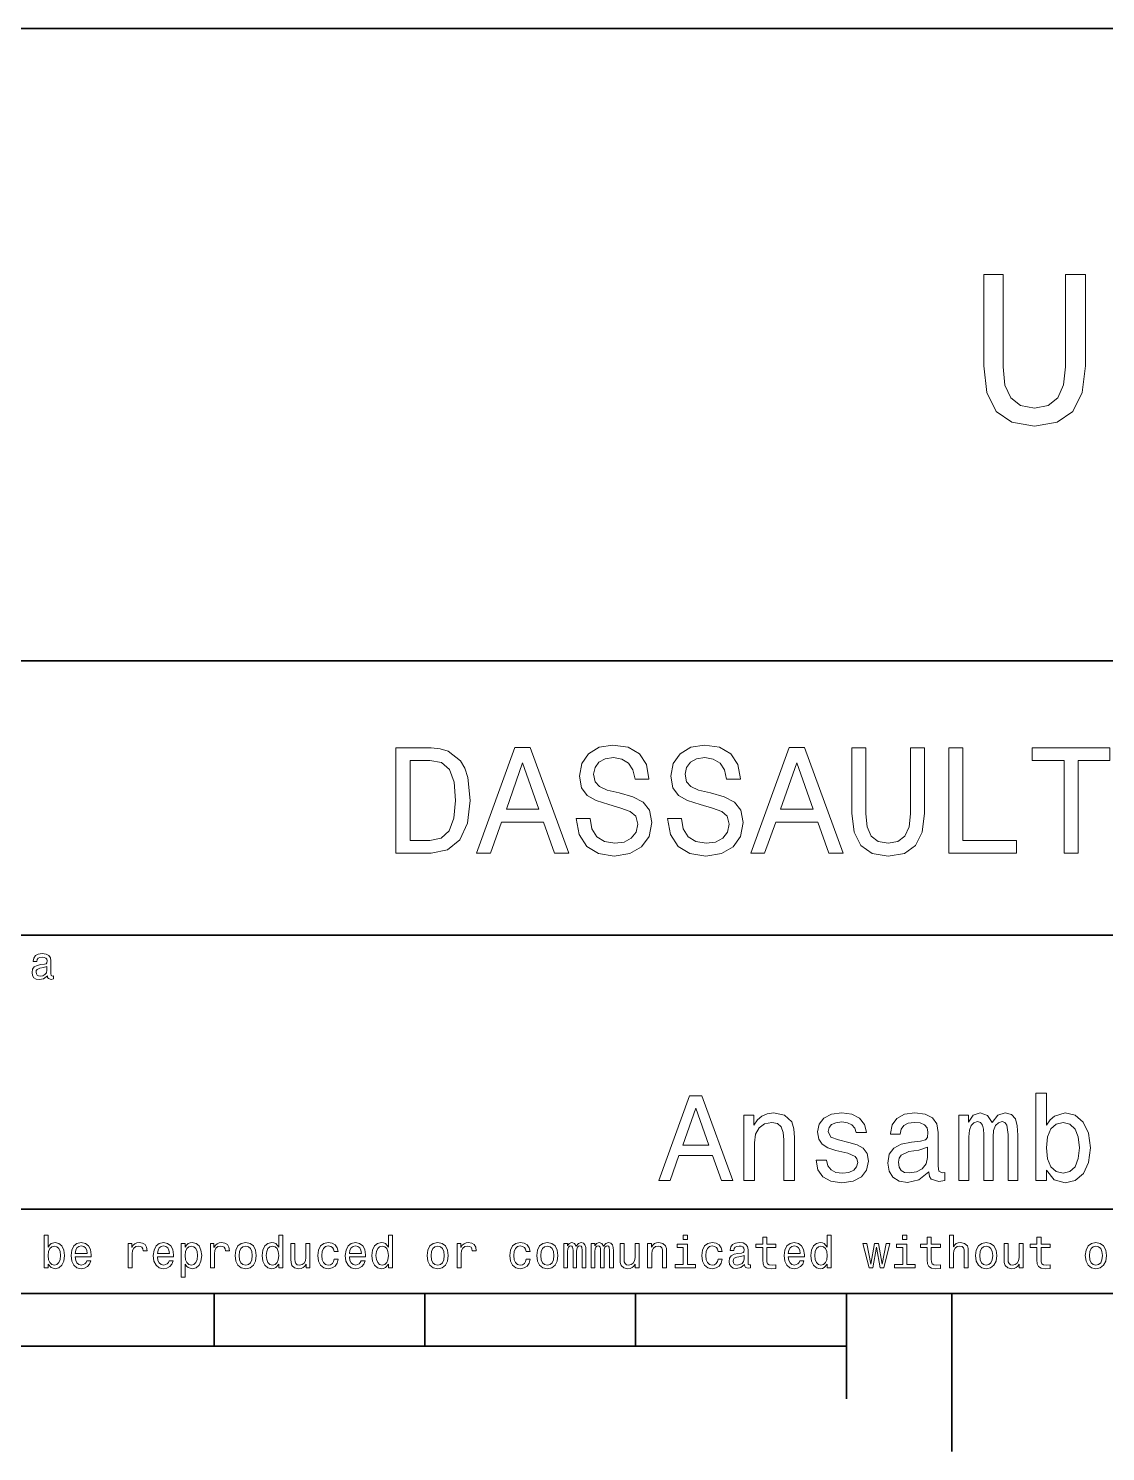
# Model space of a CAD drawing. Extents: x 0 to 420, y 0 to 297.
# Drawn here: x 271.2 to 322.3, y 2.5 to 70 of the extents above; entities that cross this region are included whole.
import ezdxf

# ---------------------------------------------------------------- set-up
doc = ezdxf.new("R2010")
doc.units = 0

msp = doc.modelspace()

# ---------------------------------------------------------------- linework, layer by layer
at = {"color": 7, "lineweight": 35}
for p, q in [((220, 70), (410, 70)), ((220, 40), (385, 40)), ((220, 27), (385, 27)), ((220, 14), (385, 14)), ((10, 10), (410, 10)), ((220, 10), (410, 10)), ((110, 7.5), (310, 7.5))]:
    msp.add_line(p, q, dxfattribs=at)
at = {"color": 7, "lineweight": 35, "ltscale": 0.0625}
for p, q in [((280, 10), (280, 7.5)), ((290, 10), (290, 7.5)), ((300, 10), (300, 7.5))]:
    msp.add_line(p, q, dxfattribs=at)
at = {"color": 7, "lineweight": 35, "ltscale": 0.125}
msp.add_line((310, 10), (310, 5), dxfattribs=at)
at = {"color": 7, "lineweight": 35, "ltscale": 0.1875}
msp.add_line((315, 10), (315, 2.5), dxfattribs=at)
at = {"color": 7, "lineweight": 13}
for points in [[(316.517, 53.996), (316.659, 52.736), (317.102, 51.838), (317.849, 51.323), (318.928, 51.142), (319.997, 51.323), (320.744, 51.838), (321.187, 52.726), (321.339, 53.996), (321.339, 58.334), (320.401, 58.334), (320.401, 53.946), (320.31, 53.089), (320.037, 52.473), (319.573, 52.11), (318.928, 51.989), (318.262, 52.11), (317.798, 52.473), (317.526, 53.079), (317.445, 53.946), (317.445, 58.334), (316.517, 58.334)], [(290.295, 35.881), (288.631, 35.881), (288.631, 30.881), (290.295, 30.881), (291.081, 31.04), (291.664, 31.522), (292.025, 32.308), (292.154, 33.381), (292.039, 34.476), (291.895, 34.909), (291.693, 35.254), (291.109, 35.723), (290.728, 35.838)], [(292.45, 30.881), (293.112, 30.881), (293.638, 32.351), (295.634, 32.351), (296.16, 30.881), (296.837, 30.881), (295.007, 35.888), (294.272, 35.888)], [(297.839, 32.531), (297.183, 32.531), (297.327, 31.767), (297.687, 31.205), (298.242, 30.867), (298.991, 30.744), (299.733, 30.86), (300.288, 31.177), (300.641, 31.674), (300.771, 32.329), (300.663, 32.92), (300.36, 33.302), (299.87, 33.554), (299.215, 33.741), (298.653, 33.878), (298.285, 34.037), (298.076, 34.267), (298.012, 34.628), (298.076, 34.952), (298.264, 35.197), (298.552, 35.362), (298.948, 35.42), (299.352, 35.348), (299.669, 35.153), (299.878, 34.829), (299.978, 34.39), (300.634, 34.39), (300.634, 34.404), (300.519, 35.081), (300.18, 35.586), (299.647, 35.903), (298.927, 36.011), (298.278, 35.903), (297.774, 35.6), (297.45, 35.132), (297.334, 34.527), (297.428, 33.986), (297.702, 33.619), (298.134, 33.374), (298.725, 33.187), (299.308, 33.021), (299.748, 32.862), (300.014, 32.632), (300.108, 32.257), (300.022, 31.875), (299.798, 31.587), (299.46, 31.407), (299.02, 31.349), (298.53, 31.429), (298.156, 31.659), (297.918, 32.034)], [(302.176, 32.531), (301.52, 32.531), (301.664, 31.767), (302.025, 31.205), (302.579, 30.867), (303.329, 30.744), (304.071, 30.86), (304.625, 31.177), (304.978, 31.674), (305.108, 32.329), (305, 32.92), (304.697, 33.302), (304.207, 33.554), (303.552, 33.741), (302.99, 33.878), (302.622, 34.037), (302.414, 34.267), (302.349, 34.628), (302.414, 34.952), (302.601, 35.197), (302.889, 35.362), (303.285, 35.42), (303.689, 35.348), (304.006, 35.153), (304.215, 34.829), (304.316, 34.39), (304.971, 34.39), (304.971, 34.404), (304.856, 35.081), (304.517, 35.586), (303.984, 35.903), (303.264, 36.011), (302.615, 35.903), (302.111, 35.6), (301.787, 35.132), (301.671, 34.527), (301.765, 33.986), (302.039, 33.619), (302.471, 33.374), (303.062, 33.187), (303.646, 33.021), (304.085, 32.862), (304.352, 32.632), (304.445, 32.257), (304.359, 31.875), (304.135, 31.587), (303.797, 31.407), (303.357, 31.349), (302.867, 31.429), (302.493, 31.659), (302.255, 32.034)], [(305.461, 30.881), (306.124, 30.881), (306.65, 32.351), (308.646, 32.351), (309.171, 30.881), (309.849, 30.881), (308.019, 35.888), (307.284, 35.888)], [(310.267, 32.783), (310.367, 31.883), (310.684, 31.241), (311.218, 30.874), (311.988, 30.744), (312.752, 30.874), (313.285, 31.241), (313.602, 31.875), (313.71, 32.783), (313.71, 35.881), (313.04, 35.881), (313.04, 32.747), (312.975, 32.135), (312.781, 31.695), (312.45, 31.436), (311.988, 31.349), (311.513, 31.436), (311.182, 31.695), (310.987, 32.128), (310.929, 32.747), (310.929, 35.881), (310.267, 35.881)], [(314.863, 30.881), (318.076, 30.881), (318.076, 31.486), (315.526, 31.486), (315.526, 35.881), (314.863, 35.881)], [(320.331, 30.881), (320.994, 30.881), (320.994, 35.276), (322.507, 35.276), (322.507, 35.881), (318.811, 35.881), (318.811, 35.276), (320.331, 35.276)], [(290.245, 35.283), (290.793, 35.175), (291.167, 34.844), (291.39, 34.253), (291.463, 33.381), (291.383, 32.538), (291.16, 31.947), (290.778, 31.594), (290.245, 31.479), (289.301, 31.479), (289.301, 35.283)], [(293.869, 32.963), (294.64, 35.168), (295.411, 32.963)], [(306.88, 32.963), (307.651, 35.168), (308.422, 32.963)], [(272.097, 25.07), (272.097, 25.063), (272.108, 24.99), (272.141, 24.938), (272.277, 24.897), (272.383, 24.914), (272.383, 25.061), (272.337, 25.055), (272.277, 25.083), (272.266, 25.169), (272.266, 25.77), (272.24, 25.924), (272.164, 26.032), (272.032, 26.097), (271.847, 26.12), (271.665, 26.094), (271.531, 26.021), (271.447, 25.906), (271.419, 25.755), (271.419, 25.742), (271.589, 25.742), (271.604, 25.833), (271.652, 25.898), (271.73, 25.937), (271.84, 25.952), (271.946, 25.941), (272.022, 25.909), (272.067, 25.852), (272.082, 25.774), (272.073, 25.684), (272.039, 25.638), (271.952, 25.617), (271.79, 25.599), (271.604, 25.561), (271.473, 25.491), (271.395, 25.383), (271.371, 25.223), (271.393, 25.081), (271.46, 24.975), (271.568, 24.908), (271.717, 24.884), (271.918, 24.929)], [(272.076, 25.325), (272.05, 25.213), (271.981, 25.126), (271.877, 25.07), (271.749, 25.05), (271.667, 25.061), (271.609, 25.096), (271.572, 25.156), (271.561, 25.241), (271.57, 25.316), (271.604, 25.37), (271.743, 25.431), (271.918, 25.457), (272.076, 25.509)], [(301.104, 15.36), (301.634, 15.36), (302.055, 16.536), (303.651, 16.536), (304.072, 15.36), (304.614, 15.36), (303.15, 19.366), (302.562, 19.366)], [(319.49, 15.839), (319.865, 15.395), (320.378, 15.251), (320.862, 15.36), (321.248, 15.689), (321.49, 16.213), (321.582, 16.911), (321.49, 17.608), (321.242, 18.127), (320.862, 18.45), (320.378, 18.565), (319.87, 18.415), (319.663, 18.231), (319.49, 17.983), (319.49, 19.499), (318.983, 19.499), (318.983, 15.36), (319.49, 15.36)], [(302.239, 17.026), (302.856, 18.79), (303.473, 17.026)], [(305.133, 15.36), (305.64, 15.36), (305.64, 17.147), (305.692, 17.556), (305.859, 17.856), (306.118, 18.04), (306.464, 18.11), (306.741, 18.052), (306.914, 17.896), (307, 17.637), (307.029, 17.291), (307.029, 15.36), (307.536, 15.36), (307.536, 17.395), (307.513, 17.804), (307.409, 18.144), (307.069, 18.455), (306.539, 18.565), (306.245, 18.524), (305.997, 18.415), (305.784, 18.231), (305.617, 17.983), (305.617, 18.455), (305.133, 18.455)], [(310.118, 17.164), (309.628, 17.28), (309.265, 17.412), (309.144, 17.683), (309.179, 17.873), (309.3, 18.012), (309.496, 18.098), (309.778, 18.133), (310.049, 18.098), (310.262, 17.994), (310.401, 17.839), (310.458, 17.631), (310.954, 17.631), (310.954, 17.643), (310.867, 18.017), (310.631, 18.311), (310.262, 18.496), (309.778, 18.565), (309.288, 18.496), (308.931, 18.305), (308.706, 18.023), (308.637, 17.666), (308.689, 17.32), (308.85, 17.078), (309.115, 16.905), (309.501, 16.784), (310.066, 16.646), (310.412, 16.501), (310.504, 16.386), (310.539, 16.213), (310.487, 16), (310.349, 15.839), (310.124, 15.735), (309.824, 15.7), (309.507, 15.735), (309.277, 15.856), (309.121, 16.052), (309.058, 16.323), (308.568, 16.323), (308.648, 15.862), (308.885, 15.527), (309.259, 15.326), (309.778, 15.251), (310.32, 15.326), (310.718, 15.527), (310.96, 15.85), (311.046, 16.271), (310.983, 16.634), (310.804, 16.882), (310.51, 17.043)], [(313.911, 15.764), (313.911, 15.746), (313.939, 15.55), (314.026, 15.412), (314.389, 15.303), (314.671, 15.349), (314.671, 15.741), (314.55, 15.723), (314.389, 15.798), (314.36, 16.029), (314.36, 17.631), (314.291, 18.04), (314.089, 18.329), (313.738, 18.501), (313.242, 18.565), (312.758, 18.496), (312.401, 18.3), (312.176, 17.994), (312.101, 17.591), (312.101, 17.556), (312.556, 17.556), (312.597, 17.798), (312.723, 17.971), (312.931, 18.075), (313.225, 18.115), (313.507, 18.086), (313.709, 18), (313.83, 17.85), (313.87, 17.643), (313.847, 17.401), (313.755, 17.28), (313.524, 17.222), (313.092, 17.176), (312.597, 17.072), (312.245, 16.888), (312.037, 16.599), (311.974, 16.173), (312.032, 15.793), (312.21, 15.51), (312.499, 15.331), (312.896, 15.268), (313.432, 15.389)], [(315.34, 15.36), (315.807, 15.36), (315.807, 17.429), (315.836, 17.741), (315.922, 17.965), (316.055, 18.098), (316.228, 18.15), (316.366, 18.104), (316.458, 17.988), (316.504, 17.793), (316.522, 17.533), (316.522, 15.36), (316.96, 15.36), (316.96, 17.429), (316.988, 17.735), (317.075, 17.96), (317.213, 18.098), (317.386, 18.15), (317.524, 18.104), (317.617, 17.988), (317.674, 17.533), (317.674, 15.36), (318.141, 15.36), (318.141, 17.499), (318.112, 17.942), (318.02, 18.282), (317.836, 18.49), (317.536, 18.565), (317.184, 18.45), (316.914, 18.115), (316.7, 18.444), (316.343, 18.565), (316.014, 18.45), (315.79, 18.127), (315.79, 18.455), (315.34, 18.455)], [(321.063, 16.911), (321.006, 16.392), (320.85, 16.012), (320.602, 15.781), (320.291, 15.706), (319.951, 15.781), (319.703, 16.012), (319.548, 16.386), (319.496, 16.911), (319.548, 17.429), (319.703, 17.804), (319.951, 18.029), (320.291, 18.11), (320.602, 18.029), (320.85, 17.798), (321.006, 17.424)], [(313.853, 16.444), (313.784, 16.144), (313.599, 15.914), (313.323, 15.764), (312.983, 15.712), (312.764, 15.741), (312.608, 15.833), (312.51, 15.994), (312.481, 16.219), (312.504, 16.421), (312.597, 16.565), (312.965, 16.726), (313.432, 16.795), (313.853, 16.934)], [(272.128, 11.394), (272.268, 11.227), (272.46, 11.173), (272.642, 11.214), (272.787, 11.338), (272.878, 11.534), (272.912, 11.796), (272.878, 12.057), (272.785, 12.252), (272.642, 12.373), (272.46, 12.416), (272.27, 12.36), (272.192, 12.291), (272.128, 12.198), (272.128, 12.766), (271.937, 12.766), (271.937, 11.214), (272.128, 11.214)], [(272.718, 11.796), (272.696, 11.601), (272.638, 11.459), (272.545, 11.372), (272.428, 11.344), (272.3, 11.372), (272.207, 11.459), (272.149, 11.599), (272.13, 11.796), (272.149, 11.99), (272.207, 12.131), (272.3, 12.215), (272.428, 12.245), (272.545, 12.215), (272.638, 12.129), (272.696, 11.988)], [(273.416, 11.74), (274.176, 11.74), (274.179, 11.828), (274.144, 12.077), (274.049, 12.263), (273.898, 12.375), (273.697, 12.416), (273.5, 12.373), (273.349, 12.252), (273.251, 12.055), (273.217, 11.796), (273.249, 11.53), (273.347, 11.335), (273.496, 11.214), (273.69, 11.173), (273.859, 11.201), (273.997, 11.275), (274.099, 11.392), (274.157, 11.547), (273.969, 11.547), (273.93, 11.461), (273.874, 11.396), (273.714, 11.344), (273.591, 11.368), (273.498, 11.443), (273.437, 11.567), (273.416, 11.733)], [(273.416, 11.899), (273.439, 12.049), (273.498, 12.159), (273.586, 12.226), (273.703, 12.25), (273.818, 12.226), (273.906, 12.159), (273.96, 12.049), (273.98, 11.899)], [(275.923, 11.214), (276.113, 11.214), (276.113, 11.878), (276.133, 12.038), (276.191, 12.152), (276.286, 12.222), (276.414, 12.245), (276.509, 12.23), (276.58, 12.187), (276.623, 12.113), (276.638, 12.014), (276.831, 12.014), (276.805, 12.189), (276.733, 12.314), (276.615, 12.39), (276.452, 12.416), (276.342, 12.399), (276.247, 12.356), (276.163, 12.282), (276.096, 12.183), (276.096, 12.375), (275.923, 12.375)], [(277.319, 11.74), (278.08, 11.74), (278.082, 11.828), (278.048, 12.077), (277.952, 12.263), (277.801, 12.375), (277.6, 12.416), (277.403, 12.373), (277.252, 12.252), (277.155, 12.055), (277.12, 11.796), (277.153, 11.53), (277.25, 11.335), (277.399, 11.214), (277.594, 11.173), (277.762, 11.201), (277.901, 11.275), (278.002, 11.392), (278.06, 11.547), (277.872, 11.547), (277.834, 11.461), (277.777, 11.396), (277.617, 11.344), (277.494, 11.368), (277.401, 11.443), (277.341, 11.567), (277.319, 11.733)], [(277.319, 11.899), (277.343, 12.049), (277.401, 12.159), (277.49, 12.226), (277.607, 12.25), (277.721, 12.226), (277.81, 12.159), (277.864, 12.049), (277.883, 11.899)], [(278.633, 12.196), (278.633, 12.375), (278.443, 12.375), (278.443, 10.765), (278.633, 10.765), (278.633, 11.392), (278.7, 11.29), (278.776, 11.223), (278.966, 11.173), (279.148, 11.214), (279.29, 11.338), (279.383, 11.532), (279.418, 11.796), (279.383, 12.057), (279.29, 12.252), (279.148, 12.373), (278.966, 12.416), (278.862, 12.403), (278.774, 12.362), (278.698, 12.293)], [(278.934, 11.344), (278.806, 11.372), (278.713, 11.459), (278.655, 11.599), (278.635, 11.796), (278.655, 11.99), (278.713, 12.131), (278.806, 12.215), (278.934, 12.245), (279.05, 12.215), (279.143, 12.129), (279.202, 11.988), (279.223, 11.796), (279.202, 11.601), (279.143, 11.459), (279.05, 11.372)], [(279.826, 11.214), (280.017, 11.214), (280.017, 11.878), (280.036, 12.038), (280.094, 12.152), (280.189, 12.222), (280.317, 12.245), (280.412, 12.23), (280.483, 12.187), (280.527, 12.113), (280.542, 12.014), (280.734, 12.014), (280.708, 12.189), (280.637, 12.314), (280.518, 12.39), (280.356, 12.416), (280.246, 12.399), (280.151, 12.356), (280.066, 12.282), (279.999, 12.183), (279.999, 12.375), (279.826, 12.375)], [(281, 11.794), (281.035, 11.53), (281.134, 11.335), (281.292, 11.214), (281.504, 11.173), (281.713, 11.214), (281.871, 11.333), (281.97, 11.528), (282.007, 11.794), (281.97, 12.057), (281.871, 12.254), (281.713, 12.373), (281.504, 12.416), (281.292, 12.373), (281.134, 12.252), (281.035, 12.057)], [(281.194, 11.796), (281.214, 11.99), (281.274, 12.131), (281.372, 12.217), (281.504, 12.247), (281.633, 12.217), (281.731, 12.133), (281.791, 11.99), (281.813, 11.796), (281.791, 11.599), (281.731, 11.456), (281.633, 11.37), (281.504, 11.342), (281.372, 11.37), (281.274, 11.456), (281.214, 11.599)], [(283.071, 11.394), (283.071, 11.214), (283.261, 11.214), (283.261, 12.766), (283.073, 12.766), (283.073, 12.198), (282.928, 12.362), (282.839, 12.401), (282.738, 12.416), (282.554, 12.373), (282.411, 12.252), (282.318, 12.057), (282.286, 11.796), (282.318, 11.534), (282.411, 11.338), (282.554, 11.214), (282.738, 11.173), (282.839, 11.188), (282.93, 11.227)], [(282.77, 12.245), (282.896, 12.215), (282.991, 12.131), (283.047, 11.99), (283.068, 11.796), (283.047, 11.599), (282.991, 11.459), (282.896, 11.372), (282.77, 11.344), (282.651, 11.372), (282.56, 11.459), (282.5, 11.601), (282.481, 11.796), (282.5, 11.988), (282.56, 12.129), (282.651, 12.215)], [(284.553, 12.375), (284.363, 12.375), (284.363, 11.705), (284.341, 11.549), (284.279, 11.437), (284.182, 11.368), (284.054, 11.346), (283.952, 11.363), (283.888, 11.415), (283.851, 11.504), (283.842, 11.629), (283.842, 12.375), (283.652, 12.375), (283.652, 11.612), (283.658, 11.459), (283.7, 11.331), (283.825, 11.214), (284.026, 11.173), (284.134, 11.188), (284.227, 11.227), (284.307, 11.294), (284.372, 11.392), (284.372, 11.214), (284.553, 11.214)], [(285.699, 11.99), (285.887, 11.99), (285.848, 12.163), (285.755, 12.299), (285.61, 12.384), (285.422, 12.416), (285.215, 12.373), (285.057, 12.252), (284.957, 12.055), (284.923, 11.791), (284.955, 11.53), (285.053, 11.335), (285.206, 11.214), (285.416, 11.173), (285.602, 11.206), (285.746, 11.296), (285.846, 11.439), (285.889, 11.629), (285.707, 11.629), (285.675, 11.508), (285.615, 11.418), (285.528, 11.361), (285.422, 11.344), (285.29, 11.372), (285.195, 11.459), (285.137, 11.599), (285.117, 11.798), (285.137, 11.992), (285.197, 12.133), (285.295, 12.219), (285.422, 12.25), (285.535, 12.23), (285.619, 12.18), (285.675, 12.098)], [(286.427, 11.74), (287.188, 11.74), (287.19, 11.828), (287.156, 12.077), (287.06, 12.263), (286.909, 12.375), (286.708, 12.416), (286.512, 12.373), (286.36, 12.252), (286.263, 12.055), (286.228, 11.796), (286.261, 11.53), (286.358, 11.335), (286.507, 11.214), (286.702, 11.173), (286.87, 11.201), (287.009, 11.275), (287.11, 11.392), (287.169, 11.547), (286.981, 11.547), (286.942, 11.461), (286.885, 11.396), (286.725, 11.344), (286.602, 11.368), (286.509, 11.443), (286.449, 11.567), (286.427, 11.733)], [(286.427, 11.899), (286.451, 12.049), (286.509, 12.159), (286.598, 12.226), (286.715, 12.25), (286.829, 12.226), (286.918, 12.159), (286.972, 12.049), (286.991, 11.899)], [(288.275, 11.394), (288.275, 11.214), (288.465, 11.214), (288.465, 12.766), (288.277, 12.766), (288.277, 12.198), (288.133, 12.362), (288.044, 12.401), (287.942, 12.416), (287.759, 12.373), (287.616, 12.252), (287.523, 12.057), (287.491, 11.796), (287.523, 11.534), (287.616, 11.338), (287.759, 11.214), (287.942, 11.173), (288.044, 11.188), (288.135, 11.227)], [(287.975, 12.245), (288.1, 12.215), (288.195, 12.131), (288.251, 11.99), (288.273, 11.796), (288.251, 11.599), (288.195, 11.459), (288.1, 11.372), (287.975, 11.344), (287.856, 11.372), (287.765, 11.459), (287.705, 11.601), (287.685, 11.796), (287.705, 11.988), (287.765, 12.129), (287.856, 12.215)], [(290.108, 11.794), (290.143, 11.53), (290.242, 11.335), (290.4, 11.214), (290.612, 11.173), (290.821, 11.214), (290.979, 11.333), (291.078, 11.528), (291.115, 11.794), (291.078, 12.057), (290.979, 12.254), (290.821, 12.373), (290.612, 12.416), (290.4, 12.373), (290.242, 12.252), (290.143, 12.057)], [(290.303, 11.796), (290.322, 11.99), (290.383, 12.131), (290.48, 12.217), (290.612, 12.247), (290.741, 12.217), (290.839, 12.133), (290.899, 11.99), (290.921, 11.796), (290.899, 11.599), (290.839, 11.456), (290.741, 11.37), (290.612, 11.342), (290.48, 11.37), (290.383, 11.456), (290.322, 11.599)], [(291.537, 11.214), (291.727, 11.214), (291.727, 11.878), (291.746, 12.038), (291.805, 12.152), (291.9, 12.222), (292.027, 12.245), (292.122, 12.23), (292.194, 12.187), (292.237, 12.113), (292.252, 12.014), (292.445, 12.014), (292.419, 12.189), (292.347, 12.314), (292.228, 12.39), (292.066, 12.416), (291.956, 12.399), (291.861, 12.356), (291.777, 12.282), (291.71, 12.183), (291.71, 12.375), (291.537, 12.375)], [(294.807, 11.99), (294.995, 11.99), (294.956, 12.163), (294.863, 12.299), (294.718, 12.384), (294.53, 12.416), (294.323, 12.373), (294.165, 12.252), (294.066, 12.055), (294.031, 11.791), (294.063, 11.53), (294.161, 11.335), (294.314, 11.214), (294.524, 11.173), (294.71, 11.206), (294.854, 11.296), (294.954, 11.439), (294.997, 11.629), (294.816, 11.629), (294.783, 11.508), (294.723, 11.418), (294.636, 11.361), (294.53, 11.344), (294.398, 11.372), (294.303, 11.459), (294.245, 11.599), (294.225, 11.798), (294.245, 11.992), (294.305, 12.133), (294.403, 12.219), (294.53, 12.25), (294.643, 12.23), (294.727, 12.18), (294.783, 12.098)], [(295.313, 11.794), (295.347, 11.53), (295.447, 11.335), (295.604, 11.214), (295.816, 11.173), (296.026, 11.214), (296.184, 11.333), (296.283, 11.528), (296.32, 11.794), (296.283, 12.057), (296.184, 12.254), (296.026, 12.373), (295.816, 12.416), (295.604, 12.373), (295.447, 12.252), (295.347, 12.057)], [(295.507, 11.796), (295.527, 11.99), (295.587, 12.131), (295.684, 12.217), (295.816, 12.247), (295.946, 12.217), (296.043, 12.133), (296.104, 11.99), (296.125, 11.796), (296.104, 11.599), (296.043, 11.456), (295.946, 11.37), (295.816, 11.342), (295.684, 11.37), (295.587, 11.456), (295.527, 11.599)], [(296.594, 11.214), (296.769, 11.214), (296.769, 11.99), (296.78, 12.107), (296.813, 12.191), (296.862, 12.241), (296.927, 12.26), (296.979, 12.243), (297.014, 12.2), (297.031, 12.126), (297.037, 12.029), (297.037, 11.214), (297.202, 11.214), (297.202, 11.99), (297.213, 12.105), (297.245, 12.189), (297.297, 12.241), (297.362, 12.26), (297.414, 12.243), (297.448, 12.2), (297.47, 12.029), (297.47, 11.214), (297.645, 11.214), (297.645, 12.016), (297.634, 12.183), (297.599, 12.31), (297.53, 12.388), (297.418, 12.416), (297.286, 12.373), (297.184, 12.247), (297.104, 12.371), (296.97, 12.416), (296.847, 12.373), (296.763, 12.252), (296.763, 12.375), (296.594, 12.375)], [(297.896, 11.214), (298.071, 11.214), (298.071, 11.99), (298.081, 12.107), (298.114, 12.191), (298.164, 12.241), (298.228, 12.26), (298.28, 12.243), (298.315, 12.2), (298.332, 12.126), (298.339, 12.029), (298.339, 11.214), (298.503, 11.214), (298.503, 11.99), (298.514, 12.105), (298.546, 12.189), (298.598, 12.241), (298.663, 12.26), (298.715, 12.243), (298.749, 12.2), (298.771, 12.029), (298.771, 11.214), (298.946, 11.214), (298.946, 12.016), (298.935, 12.183), (298.901, 12.31), (298.831, 12.388), (298.719, 12.416), (298.587, 12.373), (298.486, 12.247), (298.406, 12.371), (298.272, 12.416), (298.148, 12.373), (298.064, 12.252), (298.064, 12.375), (297.896, 12.375)], [(300.167, 12.375), (299.977, 12.375), (299.977, 11.705), (299.955, 11.549), (299.893, 11.437), (299.795, 11.368), (299.668, 11.346), (299.566, 11.363), (299.501, 11.415), (299.465, 11.504), (299.456, 11.629), (299.456, 12.375), (299.266, 12.375), (299.266, 11.612), (299.272, 11.459), (299.313, 11.331), (299.439, 11.214), (299.64, 11.173), (299.748, 11.188), (299.841, 11.227), (299.921, 11.294), (299.986, 11.392), (299.986, 11.214), (300.167, 11.214)], [(300.573, 11.214), (300.764, 11.214), (300.764, 11.884), (300.783, 12.038), (300.846, 12.15), (300.943, 12.219), (301.073, 12.245), (301.177, 12.224), (301.241, 12.165), (301.274, 12.068), (301.285, 11.938), (301.285, 11.214), (301.475, 11.214), (301.475, 11.977), (301.466, 12.131), (301.427, 12.258), (301.3, 12.375), (301.101, 12.416), (300.991, 12.401), (300.898, 12.36), (300.818, 12.291), (300.755, 12.198), (300.755, 12.375), (300.573, 12.375)], [(302.456, 11.374), (302.456, 12.336), (301.968, 12.336), (301.968, 12.174), (302.266, 12.174), (302.266, 11.374), (301.877, 11.374), (301.877, 11.214), (302.849, 11.214), (302.849, 11.374)], [(302.463, 12.766), (302.262, 12.766), (302.262, 12.55), (302.463, 12.55)], [(303.915, 11.99), (304.103, 11.99), (304.064, 12.163), (303.971, 12.299), (303.826, 12.384), (303.638, 12.416), (303.431, 12.373), (303.273, 12.252), (303.174, 12.055), (303.139, 11.791), (303.171, 11.53), (303.269, 11.335), (303.422, 11.214), (303.632, 11.173), (303.818, 11.206), (303.963, 11.296), (304.062, 11.439), (304.105, 11.629), (303.924, 11.629), (303.891, 11.508), (303.831, 11.418), (303.744, 11.361), (303.638, 11.344), (303.506, 11.372), (303.411, 11.459), (303.353, 11.599), (303.334, 11.798), (303.353, 11.992), (303.414, 12.133), (303.511, 12.219), (303.638, 12.25), (303.751, 12.23), (303.835, 12.18), (303.891, 12.098)], [(305.166, 11.366), (305.166, 11.359), (305.177, 11.286), (305.21, 11.234), (305.346, 11.193), (305.452, 11.21), (305.452, 11.357), (305.406, 11.351), (305.346, 11.379), (305.335, 11.465), (305.335, 12.066), (305.309, 12.219), (305.233, 12.327), (305.102, 12.392), (304.916, 12.416), (304.734, 12.39), (304.6, 12.317), (304.516, 12.202), (304.488, 12.051), (304.488, 12.038), (304.659, 12.038), (304.674, 12.129), (304.721, 12.193), (304.799, 12.232), (304.909, 12.247), (305.015, 12.237), (305.091, 12.204), (305.136, 12.148), (305.151, 12.07), (305.143, 11.979), (305.108, 11.934), (305.022, 11.912), (304.859, 11.895), (304.674, 11.856), (304.542, 11.787), (304.464, 11.679), (304.44, 11.519), (304.462, 11.376), (304.529, 11.271), (304.637, 11.204), (304.786, 11.18), (304.987, 11.225)], [(306.033, 12.174), (306.033, 11.593), (306.046, 11.405), (306.107, 11.275), (306.228, 11.199), (306.433, 11.173), (306.658, 11.184), (306.658, 11.348), (306.494, 11.335), (306.344, 11.353), (306.264, 11.407), (306.23, 11.497), (306.223, 11.625), (306.223, 12.174), (306.658, 12.174), (306.658, 12.336), (306.223, 12.336), (306.223, 12.675), (306.033, 12.675), (306.033, 12.336), (305.705, 12.336), (305.705, 12.174)], [(307.246, 11.74), (308.007, 11.74), (308.009, 11.828), (307.974, 12.077), (307.879, 12.263), (307.728, 12.375), (307.527, 12.416), (307.33, 12.373), (307.179, 12.252), (307.081, 12.055), (307.047, 11.796), (307.079, 11.53), (307.177, 11.335), (307.326, 11.214), (307.52, 11.173), (307.689, 11.201), (307.827, 11.275), (307.929, 11.392), (307.987, 11.547), (307.799, 11.547), (307.76, 11.461), (307.704, 11.396), (307.544, 11.344), (307.421, 11.368), (307.328, 11.443), (307.267, 11.567), (307.246, 11.733)], [(307.246, 11.899), (307.269, 12.049), (307.328, 12.159), (307.416, 12.226), (307.533, 12.25), (307.648, 12.226), (307.736, 12.159), (307.79, 12.049), (307.81, 11.899)], [(309.094, 11.394), (309.094, 11.214), (309.284, 11.214), (309.284, 12.766), (309.096, 12.766), (309.096, 12.198), (308.951, 12.362), (308.862, 12.401), (308.761, 12.416), (308.577, 12.373), (308.434, 12.252), (308.342, 12.057), (308.309, 11.796), (308.342, 11.534), (308.434, 11.338), (308.577, 11.214), (308.761, 11.173), (308.862, 11.188), (308.953, 11.227)], [(308.793, 12.245), (308.919, 12.215), (309.014, 12.131), (309.07, 11.99), (309.092, 11.796), (309.07, 11.599), (309.014, 11.459), (308.919, 11.372), (308.793, 11.344), (308.674, 11.372), (308.584, 11.459), (308.523, 11.601), (308.504, 11.796), (308.523, 11.988), (308.584, 12.129), (308.674, 12.215)], [(311.257, 11.214), (311.43, 12.2), (311.603, 11.214), (311.785, 11.214), (312.07, 12.375), (311.886, 12.375), (311.694, 11.389), (311.523, 12.375), (311.335, 12.375), (311.164, 11.389), (310.972, 12.375), (310.79, 12.375), (311.076, 11.214)], [(312.865, 11.374), (312.865, 12.336), (312.377, 12.336), (312.377, 12.174), (312.675, 12.174), (312.675, 11.374), (312.286, 11.374), (312.286, 11.214), (313.259, 11.214), (313.259, 11.374)], [(312.872, 12.766), (312.671, 12.766), (312.671, 12.55), (312.872, 12.55)], [(313.84, 12.174), (313.84, 11.593), (313.853, 11.405), (313.914, 11.275), (314.035, 11.199), (314.24, 11.173), (314.465, 11.184), (314.465, 11.348), (314.3, 11.335), (314.151, 11.353), (314.071, 11.407), (314.037, 11.497), (314.03, 11.625), (314.03, 12.174), (314.465, 12.174), (314.465, 12.336), (314.03, 12.336), (314.03, 12.675), (313.84, 12.675), (313.84, 12.336), (313.512, 12.336), (313.512, 12.174)], [(314.886, 11.214), (315.076, 11.214), (315.076, 11.884), (315.096, 12.038), (315.159, 12.15), (315.256, 12.219), (315.385, 12.245), (315.489, 12.224), (315.554, 12.165), (315.586, 12.068), (315.597, 11.938), (315.597, 11.214), (315.787, 11.214), (315.787, 11.977), (315.779, 12.131), (315.74, 12.258), (315.612, 12.375), (315.414, 12.416), (315.305, 12.401), (315.213, 12.36), (315.135, 12.295), (315.076, 12.206), (315.076, 12.766), (314.886, 12.766)], [(316.131, 11.794), (316.166, 11.53), (316.265, 11.335), (316.423, 11.214), (316.635, 11.173), (316.844, 11.214), (317.002, 11.333), (317.102, 11.528), (317.138, 11.794), (317.102, 12.057), (317.002, 12.254), (316.844, 12.373), (316.635, 12.416), (316.423, 12.373), (316.265, 12.252), (316.166, 12.057)], [(316.326, 11.796), (316.345, 11.99), (316.406, 12.131), (316.503, 12.217), (316.635, 12.247), (316.764, 12.217), (316.862, 12.133), (316.922, 11.99), (316.944, 11.796), (316.922, 11.599), (316.862, 11.456), (316.764, 11.37), (316.635, 11.342), (316.503, 11.37), (316.406, 11.456), (316.345, 11.599)], [(318.383, 12.375), (318.193, 12.375), (318.193, 11.705), (318.172, 11.549), (318.109, 11.437), (318.012, 11.368), (317.884, 11.346), (317.782, 11.363), (317.718, 11.415), (317.681, 11.504), (317.672, 11.629), (317.672, 12.375), (317.482, 12.375), (317.482, 11.612), (317.488, 11.459), (317.53, 11.331), (317.655, 11.214), (317.856, 11.173), (317.964, 11.188), (318.057, 11.227), (318.137, 11.294), (318.202, 11.392), (318.202, 11.214), (318.383, 11.214)], [(319.045, 12.174), (319.045, 11.593), (319.058, 11.405), (319.118, 11.275), (319.239, 11.199), (319.445, 11.173), (319.669, 11.184), (319.669, 11.348), (319.505, 11.335), (319.356, 11.353), (319.276, 11.407), (319.241, 11.497), (319.235, 11.625), (319.235, 12.174), (319.669, 12.174), (319.669, 12.336), (319.235, 12.336), (319.235, 12.675), (319.045, 12.675), (319.045, 12.336), (318.716, 12.336), (318.716, 12.174)], [(321.336, 11.794), (321.37, 11.53), (321.47, 11.335), (321.628, 11.214), (321.839, 11.173), (322.049, 11.214), (322.207, 11.333), (322.306, 11.528), (322.343, 11.794), (322.306, 12.057), (322.207, 12.254), (322.049, 12.373), (321.839, 12.416), (321.628, 12.373), (321.47, 12.252), (321.37, 12.057)], [(321.53, 11.796), (321.55, 11.99), (321.61, 12.131), (321.708, 12.217), (321.839, 12.247), (321.969, 12.217), (322.066, 12.133), (322.127, 11.99), (322.148, 11.796), (322.127, 11.599), (322.066, 11.456), (321.969, 11.37), (321.839, 11.342), (321.708, 11.37), (321.61, 11.456), (321.55, 11.599)], [(305.145, 11.621), (305.119, 11.508), (305.05, 11.422), (304.946, 11.366), (304.818, 11.346), (304.736, 11.357), (304.678, 11.392), (304.641, 11.452), (304.63, 11.536), (304.639, 11.612), (304.674, 11.666), (304.812, 11.727), (304.987, 11.753), (305.145, 11.804)]]:
    msp.add_lwpolyline(points, close=True, dxfattribs=at)

doc.saveas('drawing.dxf')
